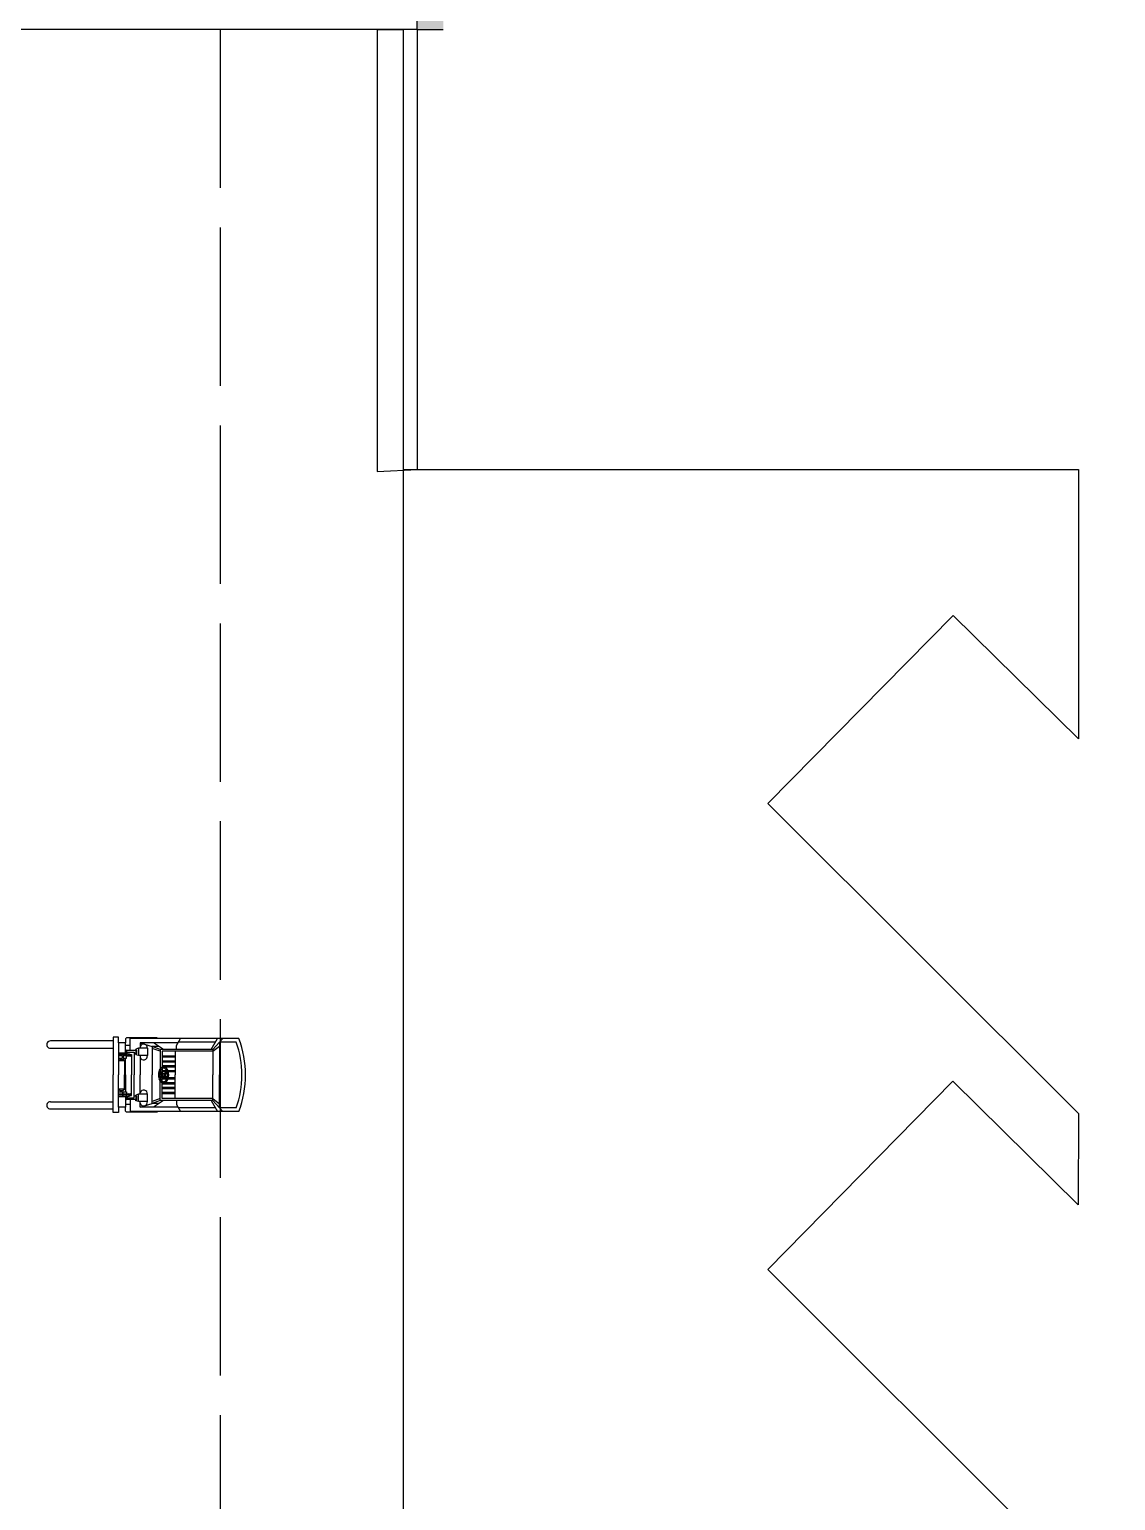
# Model space of a CAD drawing. Header units: millimetres. Extents: x -17739 to 130674, y -21116 to 94884.
# Drawn here: x 100544 to 112891, y 35164 to 51884 of the extents above; entities that cross this region are included whole.
import ezdxf

# ---------------------------------------------------------------- set-up
doc = ezdxf.new("R2010")
doc.units = ezdxf.units.MM
doc.linetypes.add('ACAD_ISO02W100', pattern=[15, 12, -3])
for name, color, linetype in [('Hatches', 141, 'Continuous'), ('Pathways', 50, 'ACAD_ISO02W100'), ('Workstations', 7, 'Continuous')]:
    doc.layers.add(name, color=color, linetype=linetype)

msp = doc.modelspace()

# ---------------------------------------------------------------- hatches: boundary and pattern name
h = msp.add_hatch()
h.set_pattern_fill('GRAVEL', color=256)
h.set_pattern_definition([(228.0127875, (-27627.5733, -20782.793), (-203.200000016, -228.599999986), [3.4172144, -338.3048364]), (184.969741, (-27629.8593, -20785.333), (304.7999998794, 25.400001447), [5.8640472, -580.540489]), (132.5104471, (-27635.7013, -20785.841), (254.000000107, -279.399999902), [4.1348152, -409.347228]), (267.273689, (-27645.6073, -20792.191), (25.400000053, 507.999999997), [5.3400452, -528.6643743]), (292.8336542, (-27645.8613, -20797.525), (-127.000000011, 304.7999999956), [5.236337, -518.3980775]), (357.273689, (-27643.8293, -20802.351), (-507.999999997, 25.400000053), [5.3400452, -528.6643743]), (37.69424047, (-27638.4953, -20802.605), (-330.1999999854, -254.000000019), [7.0619366, -699.131153]), (72.2553284, (-27632.9073, -20798.287), (177.800000048, 558.799999985), [6.6671952, -660.052566]), (121.4295656, (-27630.8753, -20791.937), (-203.200000029, 330.199999982), [5.35813, -530.455457]), (175.2363583, (-27633.6693, -20787.365), (279.399999996, -25.400000044), [6.1171328, -299.7393695]), (222.3974378, (-27639.7653, -20786.857), (-304.7999999902, -279.4000000106), [7.9107792, -783.167725]), (138.8140748, (-27620.4613, -20792.445), (-177.79999999, 152.400000012), [2.7000454, -267.3056582]), (171.4692344, (-27622.4933, -20790.667), (330.200000009, -50.799999942), [5.1368198, -508.54639]), (225, (-27627.573, -20789.905), (-4e-15, -25.4), [3.5920934, -32.328931]), (203.1985905, (-27629.3513, -20786.857), (127.000000003, 50.79999999), [1.9344132, -191.5062237]), (291.8014095, (-27631.1293, -20787.619), (-25.4, 76.2), [2.7356562, -134.04753]), (30.9637565, (-27630.1133, -20790.159), (76.2, 50.8), [4.4431966, -143.6629815]), (161.565051, (-27626.303, -20787.873), (50.8, -25.4), [3.2128714, -77.108981]), (16.3895403, (-27645.8613, -20787.619), (254, 76.2), [4.50088, -445.5882667]), (70.3461759, (-27641.5433, -20786.349), (-101.60000001, -279.399999997), [3.7759894, -373.8221568]), (293.1985905, (-27626.3033, -20782.793), (-50.79999999, 127.000000004), [3.868801, -189.571836]), (343.6104597, (-27624.7793, -20786.349), (-254.000000005, 76.199999982), [4.50088, -445.5882667]), (339.4439548, (-27645.8613, -20803.367), (-127, 50.8), [4.340352, -212.677343]), (294.7751406, (-27641.7973, -20804.891), (-127.000000151, 279.399999931), [3.6367212, -360.0359338]), (66.8014095, (-27626.0493, -20808.193), (50.79999999, 127.000000003), [3.868801, -189.571836]), (17.3540246, (-27624.5253, -20804.637), (-330.199999993, -101.600000021), [4.2578274, -421.5237598]), (69.4439548, (-27638.4953, -20808.193), (-50.8, -127), [2.170176, -214.847519]), (101.3099325, (-27627.5733, -20808.193), (-25.4, 101.6), [1.295146, -128.2199496]), (165.9637565, (-27627.827, -20806.923), (76.2, -25.4), [5.236337, -99.490546]), (186.009006, (-27632.9073, -20805.653), (253.999999999, 25.400000013), [4.85267, -480.4136486]), (303.6900675, (-27630.113, -20792.445), (-25.4, 50.8), [3.6632388, -87.9177636]), (353.1572266, (-27628.0813, -20795.493), (431.8000000027, -50.7999999774), [6.3955676, -633.1600907]), (60.9453959, (-27621.7313, -20796.255), (-101.600000003, -177.8), [2.6150824, -258.893923]), (90, (-27620.46, -20793.97), (-25.4, 25.4), [1.524, -23.876]), (120.2564372, (-27633.4153, -20804.891), (101.599999988, -177.800000007), [3.5286696, -349.3394077]), (48.0127875, (-27635.1933, -20801.843), (203.200000017, 228.599999985), [6.8344288, -334.887622]), (0, (-27630.62, -20796.763), (25.4, 25.4), [6.604, -18.796]), (325.3048465, (-27624.0173, -20796.763), (254.000000096, -177.799999863), [4.0160956, -397.5931672]), (254.054604, (-27620.7153, -20799.049), (-25.4, -101.6), [3.6982908, -181.2165004]), (207.64597536, (-27621.7313, -20802.605), (-482.600000018, -253.999999966), [6.021451, -596.1246442]), (175.42607874, (-27627.0653, -20805.399), (-330.2, 25.4), [6.3702946, -630.6584646])])
edge = h.paths.add_edge_path()
edge.add_line((-6197, -19436), (-6197, 76756))
edge.add_arc((-4197, 76756), 2000, 90, 180)
edge.add_line((-4197, 78756), (116945, 78756))
at = {"layer": 'Hatches'}
h = msp.add_hatch(color=256, dxfattribs=at)
h.dxf.hatch_style = 1
h.paths.add_polyline_path([(105239, 61217), (105234, 66006), (104934, 66006), (104939, 61217)])
h.paths.add_polyline_path([(105249, 51884), (105241, 58994), (104941, 58993), (104949, 51884)])
h.paths.add_polyline_path([(105291, 12956), (105286, 17745), (104986, 17744), (104991, 12955)])
h.paths.add_polyline_path([(105298, 6179), (105293, 10732), (104993, 10732), (104998, 6178)])
h.paths.add_polyline_path([(105307, -2505), (105300, 3955), (105000, 3955), (105007, -2506)])
h.paths.add_polyline_path([(105281, 21884), (104981, 21884), (104983, 19968), (105283, 19968)])

# ---------------------------------------------------------------- linework, layer by layer
for p, q in [((104497, 51884), (104797, 51884)), ((104954, 51884), (104497, 51884)), ((104497, 51884), (104497, 46860)), ((104949, 51884), (105249, 51884)), ((104954, 46884), (104954, 51884)), ((104497, 46860), (104954, 46884)), ((104797, 46876), (104797, 46884)), ((104797, 46884), (112469, 46884)), ((112469, 46884), (112469, 43822)), ((111044, 45225), (108939, 43088)), ((112469, 43822), (111044, 45225)), ((108939, 43088), (112469, 39563)), ((111041, 39930), (108937, 37792)), ((112467, 38527), (111041, 39930)), ((112469, 39563), (112467, 38527)), ((108937, 37792), (112467, 34268))]:
    msp.add_line(p, q)
at = {"color": 0}
for p, q in [((101498, 40389), (100783, 40389)), ((100783, 40306), (101498, 40306)), ((101558, 40430), (101498, 40430)), ((101498, 40430), (101498, 40389)), ((101498, 40389), (101498, 40306)), ((101498, 40306), (101498, 40001)), ((101558, 40368), (101558, 40430)), ((101635, 40368), (101558, 40368)), ((101558, 40368), (101558, 40001)), ((101635, 40368), (101558, 40368)), ((101649, 40425), (101635, 40412)), ((101635, 40412), (101635, 40368)), ((101635, 40250), (101635, 40368)), ((101690, 40338), (101635, 40338)), ((101993, 40425), (101649, 40425)), ((102006, 40415), (101690, 40415)), ((101690, 40280), (101690, 40415)), ((101784, 40304), (101755, 40294)), ((101885, 40304), (101784, 40304)), ((101784, 40304), (101784, 40221)), ((101803, 40367), (101803, 40304)), ((102234, 40367), (101803, 40367)), ((101803, 40367), (101941, 40326)), ((101885, 40304), (101885, 40221)), ((101941, 40326), (101941, 40001)), ((102017, 40326), (101941, 40326)), ((102031, 40291), (101941, 40326)), ((102031, 40271), (101941, 40303)), ((102069, 40291), (101955, 40367)), ((102006, 40415), (101993, 40425)), ((102924, 40415), (102006, 40415)), ((102217, 40338), (102262, 40415)), ((102217, 40291), (102217, 40338)), ((102659, 40374), (102238, 40374)), ((102610, 40291), (102683, 40415)), ((102630, 40291), (102744, 40415)), ((102630, 40271), (102706, 40329)), ((102706, 40374), (102706, 40001)), ((102895, 40374), (102706, 40374)), ((101635, 40250), (101558, 40250)), ((101603, 40243), (101558, 40243)), ((101603, 40225), (101558, 40225)), ((101603, 40219), (101558, 40219)), ((101558, 40194), (101603, 40194)), ((101558, 40163), (101574, 40178)), ((101625, 40163), (101558, 40163)), ((101574, 40178), (101611, 40178)), ((101603, 40225), (101603, 40243)), ((101603, 40194), (101603, 40219)), ((101646, 40243), (101610, 40243)), ((101610, 40243), (101610, 40225)), ((101646, 40225), (101610, 40225)), ((101649, 40219), (101610, 40219)), ((101610, 40219), (101610, 40194)), ((101610, 40194), (101649, 40194)), ((101625, 40165), (101611, 40178)), ((101625, 40165), (101625, 40001)), ((101635, 40290), (101646, 40280)), ((101635, 40001), (101635, 40194)), ((101755, 40280), (101646, 40280)), ((101646, 40280), (101646, 40225)), ((101649, 40194), (101649, 40219)), ((101655, 40243), (101655, 40261)), ((101655, 40261), (101736, 40261)), ((101655, 40243), (101682, 40243)), ((101682, 40243), (101682, 40235)), ((101682, 40235), (101704, 40235)), ((101704, 40235), (101704, 40001)), ((101736, 40261), (101736, 40001)), ((101755, 40244), (101736, 40244)), ((101755, 40294), (101755, 40280)), ((101755, 40244), (101755, 40231)), ((101784, 40221), (101755, 40231)), ((101885, 40221), (101784, 40221)), ((101803, 40221), (101803, 40001)), ((102630, 40291), (102031, 40291)), ((102031, 40291), (102031, 40001)), ((102630, 40271), (102052, 40271)), ((102052, 40271), (102052, 40001)), ((102202, 40215), (102052, 40215)), ((102202, 40202), (102052, 40202)), ((102202, 40160), (102052, 40160)), ((102202, 40146), (102052, 40146)), ((102202, 40271), (102202, 40001)), ((102630, 40291), (102630, 40001)), ((101498, 39697), (101498, 40001)), ((101558, 39635), (101558, 40001)), ((101625, 39838), (101625, 40001)), ((101635, 40001), (101635, 39809)), ((101704, 39768), (101704, 40001)), ((101736, 39741), (101736, 40001)), ((101803, 39782), (101803, 40001)), ((101941, 39677), (101941, 40001)), ((102055, 40001), (102027, 40032)), ((102055, 40001), (102027, 39971)), ((102062, 40014), (102031, 40047)), ((102031, 39712), (102031, 40001)), ((102062, 39989), (102031, 39956)), ((102202, 40105), (102052, 40105)), ((102202, 40091), (102052, 40091)), ((102202, 40050), (102052, 40050)), ((102202, 40036), (102052, 40036)), ((102052, 39732), (102052, 40001)), ((102202, 39967), (102052, 39967)), ((102106, 40048), (102075, 40014)), ((102106, 39955), (102075, 39989)), ((102111, 40033), (102082, 40001)), ((102111, 39970), (102082, 40001)), ((102202, 39732), (102202, 40001)), ((102630, 39712), (102630, 40001)), ((102706, 39629), (102706, 40001)), ((101558, 39840), (101574, 39825)), ((101625, 39840), (101558, 39840)), ((101558, 39809), (101603, 39809)), ((101574, 39825), (101611, 39825)), ((101603, 39809), (101603, 39784)), ((101610, 39809), (101649, 39809)), ((101610, 39784), (101610, 39809)), ((101625, 39838), (101611, 39825)), ((101649, 39809), (101649, 39784)), ((102202, 39953), (102052, 39953)), ((102202, 39912), (102052, 39912)), ((102202, 39898), (102052, 39898)), ((102202, 39857), (102052, 39857)), ((102202, 39843), (102052, 39843)), ((102202, 39801), (102052, 39801)), ((100783, 39697), (101498, 39697)), ((101498, 39614), (101498, 39697)), ((101603, 39784), (101558, 39784)), ((101603, 39778), (101558, 39778)), ((101603, 39760), (101558, 39760)), ((101635, 39753), (101558, 39753)), ((101558, 39635), (101558, 39573)), ((101635, 39635), (101558, 39635)), ((101635, 39635), (101558, 39635)), ((101603, 39778), (101603, 39760)), ((101649, 39784), (101610, 39784)), ((101610, 39760), (101610, 39778)), ((101646, 39778), (101610, 39778)), ((101646, 39760), (101610, 39760)), ((101635, 39753), (101635, 39635)), ((101635, 39713), (101646, 39723)), ((101690, 39665), (101635, 39665)), ((101635, 39591), (101635, 39635)), ((101646, 39723), (101646, 39778)), ((101755, 39723), (101646, 39723)), ((101655, 39760), (101682, 39760)), ((101655, 39760), (101655, 39741)), ((101655, 39741), (101736, 39741)), ((101682, 39768), (101704, 39768)), ((101682, 39760), (101682, 39768)), ((101690, 39723), (101690, 39587)), ((101755, 39759), (101736, 39759)), ((101784, 39782), (101755, 39772)), ((101755, 39759), (101755, 39772)), ((101755, 39709), (101755, 39723)), ((101784, 39699), (101755, 39709)), ((101784, 39699), (101784, 39782)), ((101885, 39782), (101784, 39782)), ((101885, 39699), (101784, 39699)), ((101803, 39636), (101803, 39699)), ((101803, 39636), (101941, 39677)), ((102234, 39636), (101803, 39636)), ((101885, 39699), (101885, 39782)), ((102031, 39732), (101941, 39700)), ((102031, 39712), (101941, 39677)), ((102017, 39677), (101941, 39677)), ((102069, 39712), (101955, 39636)), ((102630, 39712), (102031, 39712)), ((102202, 39788), (102052, 39788)), ((102630, 39732), (102052, 39732)), ((102217, 39712), (102217, 39665)), ((102217, 39665), (102262, 39587)), ((102659, 39629), (102238, 39629)), ((102610, 39712), (102683, 39587)), ((102630, 39732), (102706, 39674)), ((102630, 39712), (102744, 39587)), ((102895, 39629), (102706, 39629)), ((101498, 39614), (100783, 39614)), ((101498, 39573), (101498, 39614)), ((101558, 39573), (101498, 39573)), ((101649, 39578), (101635, 39591)), ((101993, 39578), (101649, 39578)), ((102006, 39587), (101690, 39587)), ((102006, 39587), (101993, 39578)), ((102924, 39587), (102006, 39587))]:
    msp.add_line(p, q, dxfattribs=at)
msp.add_lwpolyline([(104929, 70564), (104949, 51884)])
for centre, radius in [((101663, 40222), 8.56), ((101686, 40221), 8.59), ((101663, 39781), 8.56), ((101686, 39782), 8.59)]:
    msp.add_circle(centre, radius, dxfattribs=at)
for centre, radius, start, end in [((100783, 40347), 41.4, 89.9999, 270.0001), ((101843, 40310), 42.3, 351.4726, 161.7533), ((101860, 40001), 1100, 0, 19.7934), ((101860, 40001), 1142, 0, 21.2607), ((101720, 40262), 46.9, 317.9645, 42.0355), ((101719, 40263), 40.3, 331.8719, 26.365), ((101843, 40215), 42.3, 198.2467, 8.5274), ((102137, 40005), 127, 164.2135, 180), ((102137, 40005), 127, 180, 181.6541), ((102137, 39998), 127, 178.3459, 180), ((102137, 39998), 127, 180, 195.7865), ((102103, 40015), 92.5, 145.6849, 164.2135), ((102103, 39988), 92.5, 195.7865, 214.3151), ((102137, 40005), 113, 164.2135, 180), ((102137, 40005), 113, 180, 181.8556), ((102137, 39998), 113, 178.1444, 180), ((102137, 39998), 113, 180, 195.7865), ((102082, 40029), 67, 121.2524, 145.6849), ((102103, 40015), 78.7, 145.6849, 164.2135), ((102103, 39988), 78.7, 195.7865, 214.3151), ((102082, 40029), 53.2, 121.2524, 145.6849), ((102069, 40051), 41.3, 90, 121.2524), ((102069, 40051), 27.5, 90, 121.2524), ((102071, 40002), 14.6, 159.1068, 180), ((102071, 40002), 14.6, 180, 184.0185), ((102071, 40000), 14.6, 175.9815, 180), ((102071, 40000), 14.6, 180, 200.8932), ((102070, 40003), 13.4, 137.3373, 159.1068), ((102070, 40000), 13.4, 200.8932, 222.6627), ((102069, 40004), 12.5, 114.2023, 137.3373), ((102069, 39999), 12.5, 222.6627, 245.7977), ((102068, 40004), 11.4, 90, 114.2023), ((102068, 39998), 11.4, 245.7977, 270), ((102068, 40004), 11.4, 65.7977, 90), ((102068, 39998), 11.4, 270, 294.2023), ((102069, 40051), 41.3, 58.7476, 90), ((102069, 40051), 27.5, 58.7476, 90), ((102068, 40004), 12.5, 42.6627, 65.7977), ((102068, 39999), 12.5, 294.2023, 317.3373), ((102067, 40003), 13.4, 20.8932, 42.6627), ((102067, 40000), 13.4, 317.3373, 339.1068), ((102066, 40002), 14.6, 0, 20.8932), ((102066, 40000), 14.6, 339.1068, 0), ((102066, 40002), 14.6, 355.9815, 0), ((102066, 40000), 14.6, 360, 4.0185), ((102056, 40029), 53.2, 34.3151, 58.7476), ((102056, 40029), 67, 34.3151, 58.7476), ((102035, 40015), 78.7, 15.7865, 34.3151), ((102035, 39988), 78.7, 325.6849, 344.2135), ((102001, 40005), 113, 0, 15.7865), ((102001, 39998), 113, 344.2135, 0), ((102035, 40015), 92.5, 15.7865, 34.3151), ((102035, 39988), 92.5, 325.6849, 344.2135), ((102001, 40005), 113, 358.1444, 0), ((102001, 39998), 113, 0, 1.8556), ((102001, 40005), 127, 0, 15.7865), ((102001, 39998), 127, 344.2135, 0), ((102001, 40005), 127, 358.3459, 0), ((102001, 39998), 127, 0, 1.6541), ((101860, 40001), 1100, 340.2066, 0), ((101860, 40001), 1142, 338.7393, 0), ((101843, 39788), 42.3, 351.4726, 161.7533), ((102082, 39974), 67, 214.3151, 238.7476), ((102082, 39974), 53.2, 214.3151, 238.7476), ((102069, 39952), 41.3, 238.7476, 270), ((102069, 39952), 27.5, 238.7476, 270), ((102069, 39952), 27.5, 270, 301.2524), ((102069, 39952), 41.3, 270, 301.2524), ((102056, 39974), 53.2, 301.2524, 325.6849), ((102056, 39974), 67, 301.2524, 325.6849), ((100783, 39656), 41.4, 89.9999, 270.0001), ((101720, 39740), 46.9, 317.9645, 42.0355), ((101719, 39740), 40.3, 333.635, 28.1281), ((101843, 39693), 42.3, 198.2467, 8.5274)]:
    msp.add_arc(centre, radius, start, end, dxfattribs=at)
at = {"layer": 'Pathways', "ltscale": 150}
msp.add_line((102711, 51884), (102711, 21884), dxfattribs=at)
at = {"layer": 'Workstations', "color": 2}
msp.add_lwpolyline([(87797, 34634), (87797, 21884), (104797, 21884), (104797, 51884), (87797, 51884), (87797, 39134)], dxfattribs=at)

doc.saveas('drawing.dxf')
